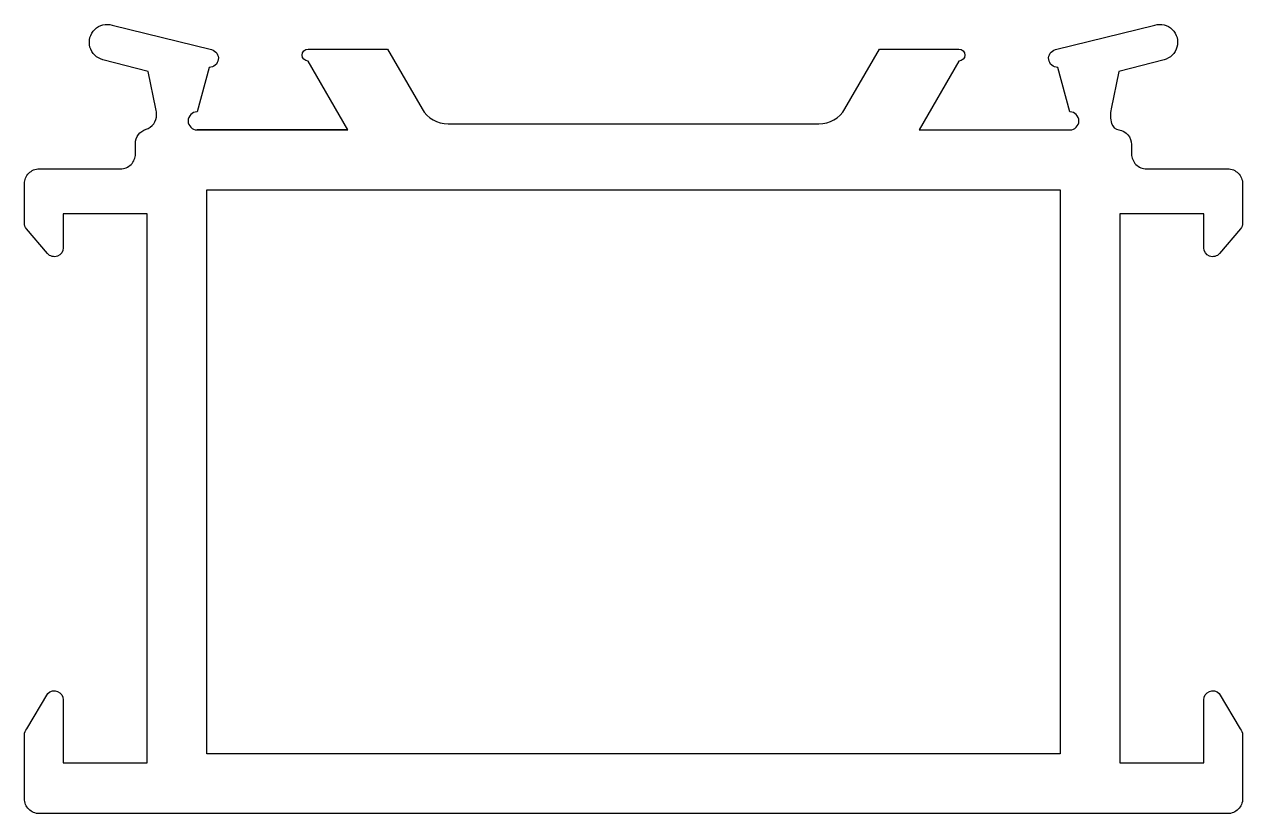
# Model space of a CAD drawing. Extents: x 156 to 196.7, y 215.3 to 241.6.
import ezdxf

# ---------------------------------------------------------------- set-up
doc = ezdxf.new("R2010")
doc.units = 0
doc.layers.get('0').update_dxf_attribs({"linetype": 'CONTINUOUS'})

msp = doc.modelspace()

# ---------------------------------------------------------------- linework, layer by layer
msp.add_lwpolyline([(155.966, 217.907, -0.19382), (156.049, 218.115), (156.749, 219.294, -0.675294), (157.266, 219.086), (157.266, 216.98), (160.066, 216.98), (160.066, 235.32), (157.266, 235.32), (157.266, 234.184, -0.69779), (156.737, 233.99), (156.037, 234.813, -0.178002), (155.966, 235.008), (155.966, 236.32, -0.414214), (156.466, 236.82), (159.176, 236.82, 0.414214), (159.676, 237.32), (159.676, 237.664, -0.329309), (160.029, 238.142, 0.331382), (160.382, 238.623, 0.049244), (160.361, 238.819), (160.102, 240.067), (158.591, 240.464, -1.019099), (158.904, 241.622), (162.219, 240.801, -0.888706), (162.143, 240.209), (161.737, 238.72, 1), (161.737, 238.12), (166.77, 238.12), (161.737, 238.12), (166.77, 238.12), (165.442, 240.42, -1), (165.442, 240.82), (168.098, 240.82), (169.253, 238.82, 0.267949), (170.119, 238.32), (182.51, 238.32, 0.267949), (183.376, 238.82), (184.531, 240.82), (187.186, 240.82, -1), (187.186, 240.42), (185.859, 238.12), (190.892, 238.12, 1), (190.892, 238.72), (190.486, 240.209, -0.888706), (190.41, 240.801), (193.725, 241.622, -1.019099), (194.037, 240.464), (192.527, 240.067), (192.268, 238.819, 0.12273), (192.287, 238.336, 0.291231), (192.529, 238.123, -0.370066), (192.953, 237.629), (192.953, 237.32, 0.414214), (193.453, 236.82), (196.163, 236.82, -0.414214), (196.663, 236.32), (196.663, 235.008, -0.178002), (196.592, 234.813), (195.892, 233.99, -0.69779), (195.363, 234.184), (195.363, 235.32), (192.563, 235.32), (192.563, 216.98), (195.363, 216.98), (195.363, 219.086, -0.675294), (195.879, 219.294), (196.579, 218.115, -0.19382), (196.663, 217.907), (196.663, 215.78, -0.414214), (196.163, 215.28), (156.466, 215.28, -0.414214), (155.966, 215.78)], format="xyb", close=True)
msp.add_lwpolyline([(190.563, 236.12), (190.563, 217.28), (162.066, 217.28), (162.066, 236.12)], close=True)

doc.saveas('drawing.dxf')
